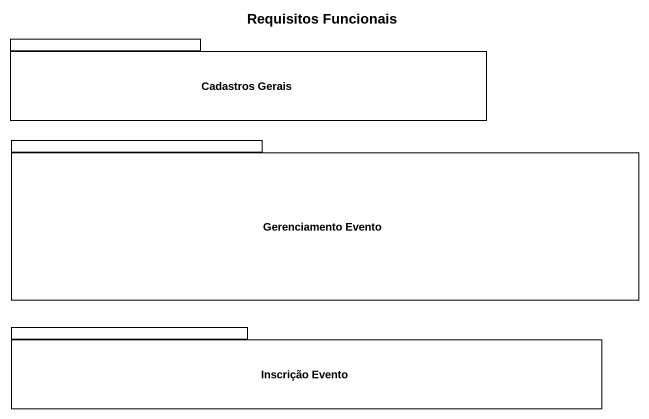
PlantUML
@startuml
title Requisitos Funcionais
package "Cadastros Gerais" as Cadastros_Gerais {
}
package "Gerenciamento Evento" as Gerenciamento_Evento {
}
package "Inscrição Evento" as Inscrição_Evento {
}
@enduml
